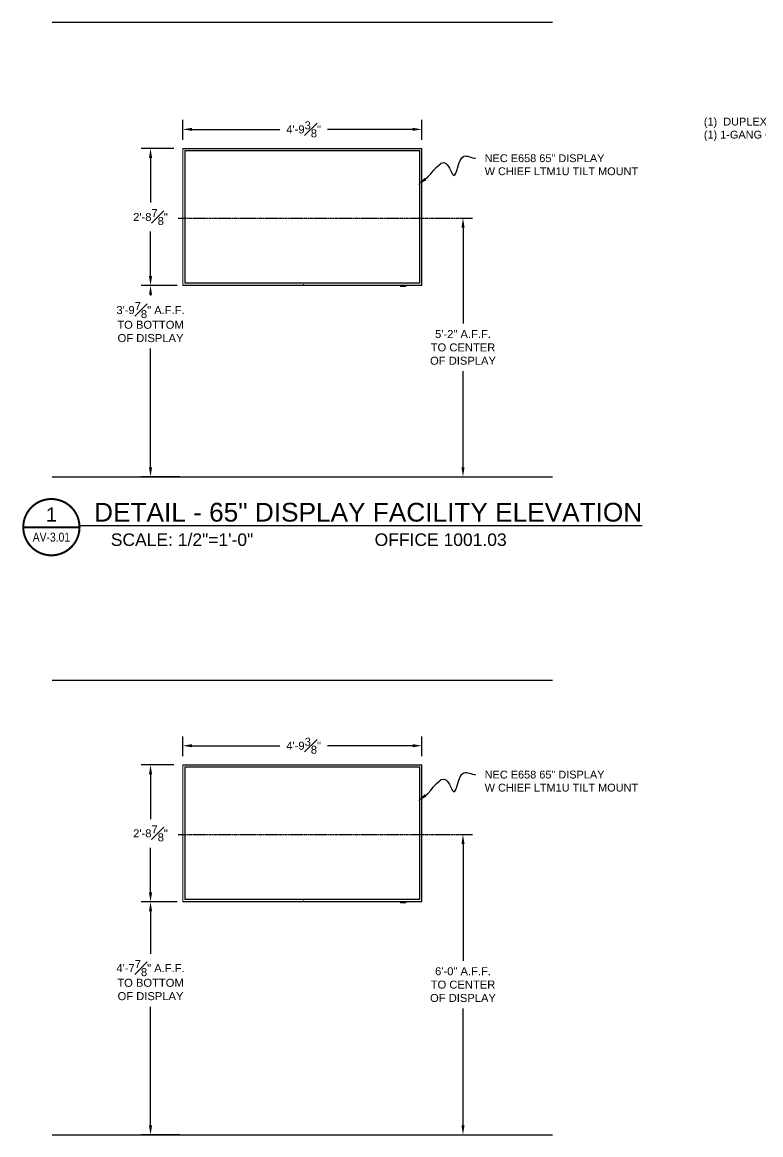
# Model space of a CAD drawing. Extents: x -382 to 1420, y -377 to 265.
# Drawn here: x -7.2 to 170, y -67.6 to 199.2 of the extents above; entities that cross this region are included whole.
import ezdxf
from ezdxf import colors
from ezdxf.entities.mleader import LeaderData, LeaderLine
from ezdxf.enums import TextEntityAlignment as Align
from ezdxf.math import Vec2, Vec3

# ---------------------------------------------------------------- set-up
doc = ezdxf.new("R2010")
doc.units = 0
doc.header["$MEASUREMENT"] = 0
doc.linetypes.add('CENTER4', pattern=[0.5625, 0.375, -0.0625, 0.0625, -0.0625])
doc.layers.get('0').update_dxf_attribs({"linetype": 'CONTINUOUS'})
doc.layers.get('DEFPOINTS').update_dxf_attribs({"color": 255, "linetype": 'CONTINUOUS'})
for name, color, linetype in [('AV-Anno-Iden', 154, 'CONTINUOUS'), ('AV-Detl-Obje', 84, 'CONTINUOUS'), ('AV-Elev-Dims', 14, 'CONTINUOUS'), ('AV-Elev-Wall', 160, 'CONTINUOUS'), ('AV-Sect-Dims', 14, 'CONTINUOUS')]:
    doc.layers.add(name, color=color, linetype=linetype)
doc.styles.add('NARROW', font='ARIALN.TTF')
doc.styles.get("Standard").update_dxf_attribs({"font": 'arial.ttf'})
doc.dimstyles.new('ARCH-24TO1', dxfattribs={"dimscale": 24, "dimtxt": 0.08, "dimasz": 0.09375, "dimexe": 0.09375, "dimexo": 0.09375, "dimgap": 0.0625, "dimtad": 0, "dimtih": 1, "dimtoh": 1, "dimdec": 3, "dimzin": 3, "dimdsep": 46, "dimlunit": 4, "dimtxsty": 'Standard', "dimcen": -0.0625, "dimclrd": 256, "dimclre": 256, "dimadec": 0, "dimazin": 0, "dimtfac": 1, "dimtdec": 3, "dimtmove": 0, "dimatfit": 3, "dimfxl": 1, "dimtfill": 1, "dimfrac": 1, "dimtolj": 1, "dimtzin": 0, "dimarcsym": 0})

# ---------------------------------------------------------------- blocks, each defined once
blk = doc.blocks.new('*D127')
at = {"layer": 'AV-Elev-Dims', "lineweight": -2, "transparency": 16777216}
for p, q in [((29.99999896868634, 136.0890922811491), (21.33857258264376, 136.0890922811491)), ((23.58857258264376, 133.8390922811491), (23.58857258264376, 133.6434500329262)), ((23.58857258264377, 92.4640922811492), (23.58857258264376, 120.9268879592563)), ((30.62499896868634, 90.2140922811492), (21.33857258264377, 90.2140922811492))]:
    blk.add_line(p, q, dxfattribs=at)
at = {"layer": 'AV-Elev-Dims', "transparency": 16777216}
for points in [[(23.21357258264376, 133.8390922811491), (23.96357258264376, 133.8390922811491), (23.58857258264376, 136.0890922811491)], [(23.21357258264377, 92.4640922811492), (23.96357258264377, 92.4640922811492), (23.58857258264377, 90.2140922811492)]]:
    blk.add_solid(points, dxfattribs=at)
at = {"layer": 'DEFPOINTS', "color": 0, "transparency": 16777216}
for p in [(32.24999896868634, 136.0890922811491), (23.58857258264377, 90.2140922811492), (32.87499896868634, 90.21409228114922)]:
    blk.add_point(p, dxfattribs=at)
at = {"layer": 'AV-Elev-Dims', "color": 0, "transparency": 16777216, "insert": (23.58857258264379, 127.2851689960912), "char_height": 1.92, "attachment_point": 5, "bg_fill": 3, "box_fill_scale": 1.25, "bg_fill_color": 256, "bg_fill_true_color": 13158600, "bg_fill_transparency": 0}
blk.add_mtext('\\A1;3\'-9{\\H1x;\\S7#8;}" A.F.F.\\PTO BOTTOM\\POF DISPLAY', dxfattribs=at)
blk = doc.blocks.new('*D128')
at = {"layer": 'AV-Elev-Dims', "lineweight": -2, "transparency": 16777216}
for p, q in [((29.1998117205177, 168.9176635400516), (21.33857258264393, 168.9176635400516)), ((23.58857258264394, 166.6676635400516), (23.58857258264394, 155.947607105689)), ((23.58857258264394, 138.3390922811491), (23.58857258264394, 149.0591487155117)), ((29.99999896868634, 136.0890922811491), (21.33857258264394, 136.0890922811491))]:
    blk.add_line(p, q, dxfattribs=at)
at = {"layer": 'AV-Elev-Dims', "transparency": 16777216}
for points in [[(23.21357258264394, 166.6676635400516), (23.96357258264394, 166.6676635400516), (23.58857258264393, 168.9176635400516)], [(23.21357258264394, 138.3390922811491), (23.96357258264394, 138.3390922811491), (23.58857258264394, 136.0890922811491)]]:
    blk.add_solid(points, dxfattribs=at)
at = {"layer": 'DEFPOINTS', "color": 0, "transparency": 16777216}
for p in [(23.58857258264393, 168.9176635400516), (31.4498117205177, 168.9176635400516), (32.24999896868634, 136.0890922811491)]:
    blk.add_point(p, dxfattribs=at)
at = {"layer": 'AV-Elev-Dims', "color": 0, "transparency": 16777216, "insert": (23.58857258264398, 152.5033779106003), "char_height": 1.92, "attachment_point": 5, "bg_fill": 3, "box_fill_scale": 1.25, "bg_fill_color": 256, "bg_fill_true_color": 13158600, "bg_fill_transparency": 0}
blk.add_mtext('\\A1;2\'-8{\\H1x;\\S7#8;}"', dxfattribs=at)
blk = doc.blocks.new('*D129')
at = {"layer": 'AV-Elev-Dims', "lineweight": -2, "transparency": 16777216}
for p, q in [((31.31201839964521, 171.0299396574581), (31.31201839964521, 175.7711966392911)), ((33.56201839964521, 173.5211966392911), (54.5806550467934, 173.5211966392911)), ((86.43803508835066, 173.5211966392911), (66.05257864843051, 173.5211966392911)), ((88.68803508835066, 171.0299396574434), (88.68803508835066, 175.7711966392911))]:
    blk.add_line(p, q, dxfattribs=at)
at = {"layer": 'AV-Elev-Dims', "transparency": 16777216}
for points in [[(33.56201839964521, 173.8961966392911), (33.56201839964521, 173.1461966392911), (31.31201839964521, 173.5211966392911)], [(86.43803508835066, 173.8961966392911), (86.43803508835066, 173.1461966392911), (88.68803508835066, 173.5211966392911)]]:
    blk.add_solid(points, dxfattribs=at)
at = {"layer": 'DEFPOINTS', "color": 0, "transparency": 16777216}
for p in [(88.68803508835066, 173.5211966392911), (31.31201839964521, 168.7799396574581), (88.68803508835066, 168.7799396574434)]:
    blk.add_point(p, dxfattribs=at)
at = {"layer": 'AV-Elev-Dims', "color": 0, "transparency": 16777216, "insert": (60.31661684761195, 173.5211966392911), "char_height": 1.92, "attachment_point": 5, "bg_fill": 3, "box_fill_scale": 1.25, "bg_fill_color": 256, "bg_fill_true_color": 13158600, "bg_fill_transparency": 0}
blk.add_mtext('\\A1;4\'-9{\\H1x;\\S3#8;}"', dxfattribs=at)
blk = doc.blocks.new('*D130')
at = {"layer": 'AV-Elev-Dims', "lineweight": -2, "transparency": 16777216}
for p, q in [((97.94783940857216, 152.214092281149), (100.7936492656057, 152.214092281149)), ((98.54364926560565, 149.964092281149), (98.54364926560565, 126.928444259321)), ((98.54364926560567, 92.46409228114923), (98.54364926560565, 115.4997403029772)), ((97.94783940857216, 90.21409228114923), (100.7936492656057, 90.21409228114923))]:
    blk.add_line(p, q, dxfattribs=at)
at = {"layer": 'AV-Elev-Dims', "transparency": 16777216}
for points in [[(98.16864926560565, 149.964092281149), (98.91864926560565, 149.964092281149), (98.54364926560565, 152.214092281149)], [(98.16864926560567, 92.46409228114923), (98.91864926560567, 92.46409228114923), (98.54364926560567, 90.21409228114923)]]:
    blk.add_solid(points, dxfattribs=at)
at = {"layer": 'DEFPOINTS', "color": 0, "transparency": 16777216}
for p in [(95.69783940857215, 152.214092281149), (95.69783940857215, 90.21409228114922), (98.54364926560567, 90.21409228114923)]:
    blk.add_point(p, dxfattribs=at)
at = {"layer": 'AV-Elev-Dims', "color": 0, "transparency": 16777216, "insert": (98.54364926560567, 121.2140922811491), "char_height": 1.92, "attachment_point": 5, "bg_fill": 3, "box_fill_scale": 1.25, "bg_fill_color": 256, "bg_fill_true_color": 13158600, "bg_fill_transparency": 0}
blk.add_mtext('\\A1;5\'-2" A.F.F.\\PTO CENTER\\POF DISPLAY', dxfattribs=at)
blk = doc.blocks.new('A$C935c6b96')
at = {"layer": 'AV-Detl-Obje', "lineweight": 0}
for points in [[(4.781478253335081e-07, 0.409449862605257), (0.06448086403885611, 0.4094220872936631), (0.06448086403885611, 32.96250391804185), (4.781478253335081e-07, 32.96250391804185), (4.781478253335081e-07, 0.4094220872936631, 0.4143145161355472), (0.1377937990203009, 0.2716426540769987), (0.1377937990203009, 0.3360813770006246), (57.2382238459808, 0.3360952646564073), (57.2382238459808, 0.2716565417327814), (0.1377382483970564, 0.2716565417327814)], [(0.1377382483970564, 33.03581685302326), (57.2382238459808, 33.03581685302326), (57.23827939660404, 33.10022780063527), (0.1377937990203009, 33.10022780063527), (0.1377937990203009, 33.03578907771164, 0.4136023112559747), (0.06459505722739323, 32.9626181112242)], [(0.5314810657097127, 0.8384951010007313, -0.4146151442740865), (0.5117744821259862, 0.8582155722074418), (0.4763609598295915, 0.8582155722074418), (0.4763470721737804, 32.56880276369658), (0.5117605944701893, 32.56880276369658)], [(0.5314255150865108, 32.62392286957673, 0.1259728610045888), (0.4966369373012469, 32.6149097809609), (0.4953870482790137, 32.61421539817078), (0.4935816530247052, 32.61282663259053), (0.4916373812123425, 32.61143786701028), (0.4899708625160457, 32.609910224872), (0.4885820969357866, 32.60852145929177), (0.4874710844715935, 32.60685494059545), (0.4871933313555417, 32.60657718747942), (0.4860823188913344, 32.60491066878311), (0.4852490595431931, 32.60324415008681), (0.4846935533110894, 32.6015776313905), (0.484138047079, 32.59977223613618), (0.483860293962934, 32.59810571743988), (0.483818630995529, 32.59646697405516), (0.483818630995529, 32.59577259126505), (0.483818630995529, 32.59438382568479), (0.4840963841115808, 32.59299506010454), (0.4843741372276327, 32.59160629452428), (0.4847907669017104, 32.59035640550206), (0.4850685200177622, 32.58980089926996), (0.48548514969184, 32.58841213368972), (0.4860406559239436, 32.58730112122551), (0.486735038714059, 32.58605123220327), (0.4872905449461626, 32.58480134318107), (0.4880960289827101, 32.58364866774946), (0.488234905540736, 32.58337091463342), (0.4885126586567736, 32.58295428495934), (0.4887904117728397, 32.58253765528525), (0.4890681648888773, 32.58225990216921), (0.4892070414469032, 32.58184327249514), (0.4893459180049291, 32.58184327249514), (0.4896236711209951, 32.58142664282107), (0.4899014242370328, 32.58101001314699), (0.4900403007950587, 32.58073226003093), (0.4903180539110963, 32.58045450691488), (0.4905958070271623, 32.58003787724081)], [(0.5117605944701893, 0.8582155722074418), (0.5117605944701893, 32.56873332541757, -0.4146151438342555), (0.5314255150865108, 32.58850934728034), (0.5314255150865108, 32.62392286957673), (56.84457824225879, 32.62395064488834), (56.84457824225879, 32.58853712259194), (0.5313838521191485, 32.58853712259194)], [(56.84452269163566, 32.5885232349182, -0.417253520303521), (56.86424316287513, 32.56873332541757), (56.86424316287513, 0.8582155722074418), (56.89971223579474, 0.8582850104864406), (56.89971223579474, 32.56880276369658), (56.86429871349834, 32.56880276369658)], [(56.89971223579474, 32.56880276369658, 0.1243422950505266), (56.89062970889988, 32.60364689210508), (56.88993532610976, 32.60475790456928), (56.88854656052951, 32.60670217638163), (56.88715779494926, 32.60864644819399), (56.885769029369, 32.61017409033225), (56.88424138723074, 32.61170173247052), (56.88271374509246, 32.61281274493473), (56.8822971154184, 32.61309049805078), (56.88076947328011, 32.61420151051499), (56.87910295458381, 32.61503476986313), (56.87729755932948, 32.61559027609523), (56.87563104063318, 32.61614578232734), (56.87382564537886, 32.61642353544339), (56.87225634027318, 32.61646519841078), (56.87156195748307, 32.61646519841078), (56.87017319190281, 32.61632632185275), (56.86878442632255, 32.61618744529473), (56.8673956607423, 32.61590969217869), (56.86614577172008, 32.6154930625046), (56.86559026548797, 32.61521530938855), (56.86420149990774, 32.61479867971448), (56.8629516108855, 32.61424317348238), (56.86170172186327, 32.61354879069225), (56.86059070939908, 32.61299328446015), (56.85947969693487, 32.612160025112)], [(57.37601716685327, 0.4094220872936631), (57.37601716685327, 32.96250391804185), (57.31159233158543, 32.96253169335344), (57.31159233158543, 0.409449862605257), (57.37603105450906, 0.409449862605257, -0.4143145161286906), (57.2382238459808, 0.2716565417327814)], [(0.4763609598295915, 0.8582155722074418, 0.1243422950142916), (0.485387936101219, 0.8233714437989477), (0.4860823188913344, 0.8222604313347546), (0.4874710844715935, 0.8203161595223918), (0.4888598500518526, 0.8185107642680691), (0.4903874921901092, 0.8168442455717724), (0.4917762577703684, 0.8153166034334873), (0.4933038999086392, 0.8142055909692942), (0.4937205295827312, 0.8140667144112683), (0.4952481717209878, 0.8129557019470752), (0.4969146904172987, 0.8121224425989197), (0.4987200856716214, 0.8114280598087902), (0.5005254809259441, 0.8108725535767007), (0.502191999622255, 0.8105948004606347), (0.5038307430069437, 0.8106225757722427), (0.5045251257970733, 0.8106225757722427), (0.505913891377304, 0.8107614523302686), (0.5073026569575632, 0.8109003288882946), (0.5085525459797964, 0.8111780820043464), (0.5099413115600413, 0.8115947116784099), (0.510496817792145, 0.8118724647944617), (0.511746706814364, 0.8122890944685395), (0.5129965958365972, 0.8128446007006431), (0.5142464848588162, 0.8135389834907727), (0.5154963738810352, 0.8140944897228763), (0.5166073863452425, 0.8147888725129917)], [(56.86429871352422, 0.8582711228306579, -0.4146151450402568), (56.84461990522617, 0.8385506515910919), (0.5314255150865108, 0.8385506515910919), (0.5313838521191485, 0.803164904606291), (56.84457824225879, 0.803164904606291), (56.84457824225879, 0.8385784269026857)], [(53.52958091454479, 0.2716565417327814), (53.51372121161833, 0.01180461401210664), (53.51372121161833, 1.065799750676888e-07), (52.22022495017293, 1.065799608568341e-07), (52.22022495017293, 0.01180461401210664), (53.51372121161833, 0.01180461401210664), (53.52552571905046, 0.01111023122197707, -0.3955055225819207), (53.51372121161833, 1.065799750676888e-07)], [(56.84457824225879, 0.803164904606291, 0.1219806084823953), (56.87936682004405, 0.8121085549431086), (56.88061670906629, 0.8129418142912641), (56.88256098087864, 0.8141917033134831), (56.88436637613296, 0.8155804688937422), (56.88603289482927, 0.8171081110320131), (56.8874216604095, 0.8186357531702839), (56.88867154943173, 0.820163395308569), (56.88881042598976, 0.8204411484246208), (56.88992143845397, 0.8221076671209175), (56.89075469780211, 0.8237741858172143), (56.89144908059222, 0.825579581071537), (56.89186571026632, 0.8272460997678479), (56.89214346338237, 0.8289126184641447), (56.89228233994039, 0.8305791371604414, 0.1419412758318351), (56.88794939132062, 0.8434668817386921)]]:
    blk.add_lwpolyline(points, format="xyb", dxfattribs=at)
for points in [[(0.01267990789551732, 0.409449862605257, 0.4143529259517671), (0.1377937990203009, 0.2844054097594864), (57.2382238459808, 0.2844054097594864, 0.4143529259829881), (57.3633377371056, 0.409449862605257), (57.3633377371056, 32.96253169335344, 0.4143529259660432), (57.2382238459808, 33.08754837088757), (0.1377382483970564, 33.08754837088757, 0.4143529259648845), (0.01267990789551732, 32.96250391804185)], [(0.4877627252434422, 0.8582155722074418, 0.4144113327593321), (0.5314255150865108, 0.814552782364359), (56.84457824225879, 0.814552782364359, 0.4144113327684061), (56.88825491975764, 0.8582155722074418), (56.88825491975764, 32.56873332541757, 0.4140078010153262), (56.84457824225879, 32.61253499181869), (0.5313838521191485, 32.61253499181869, 0.4149434614848287), (0.4877627252434422, 32.56880276369658)]]:
    blk.add_lwpolyline(points, format="xyb", close=True, dxfattribs=at)
for points in [[(56.80556781710955, 32.5290562927898), (0.5704220525799713, 32.5290562927898), (0.5704220525799713, 0.8979759307700022)], [(56.80559559242116, 32.5290562927898), (56.80559559242116, 0.8979759307700022)], [(0.5704220525799713, 0.8979620431142052), (56.80556781710955, 0.8979620431142052)], [(52.19244963856791, 0.2716565417327956), (52.20842044274079, 0.01112411887777398), (52.22022495017291, 0.01181850166790355)], [(52.22022495017293, 0.01180461401210664), (52.20439302255808, 0.2716426540769845)], [(52.43790006722141, 0.04734312521070194), (52.60316317127123, 0.04734312521070194)], [(52.43795561784459, 0.04734312521070194), (52.60321872189442, 0.04734312521070194), (52.60321872189442, 0.110254205996057)], [(52.96146469097589, 0.263796128548563), (52.57955415640697, 0.263796128548563)], [(52.57962359468598, 0.263796128548563), (52.57962359468598, 0.1456121776692356)], [(52.57962359468598, 0.1456677282924517), (52.9615341292549, 0.1456677282924517)], [(52.60321872189442, 0.1102680936518681), (52.60321872189442, 0.04735701286651306)], [(52.96146469097589, 0.1456677282924517), (52.96146469097589, 0.2638516791717791)], [(53.07559344636086, 0.1456677282924517), (53.07559344636086, 0.2638516791717791)], [(53.31182247156148, 0.263796128548563), (53.07559344636086, 0.263796128548563), (53.07559344636086, 0.1456121776692356)], [(53.31185024687309, 0.263796128548563), (53.07562122167248, 0.263796128548563)], [(53.54145486025594, 0.2716565417327814), (53.52548405608307, 0.01112411887777398)]]:
    blk.add_lwpolyline(points, dxfattribs=at)
for points in [[(52.43790006722141, 0.04735701286651306), (52.43790006722141, 0.1102680936518681)], [(52.43795561784459, 0.1102680936518681), (52.60321872189442, 0.1102680936518681)], [(53.31182247156148, 0.1456677282924517), (53.07559344636086, 0.1456677282924517)], [(53.31185024687309, 0.2638516791717791), (53.31185024687309, 0.1456677282924517)]]:
    blk.add_lwpolyline(points, close=True, dxfattribs=at)
for centre, radius, start, end in [((0.1377700615951767, 32.96248599250058), 0.1377418101800673, 89.99012606062541, 180.0098739398026), ((56.89787212143823, 32.55581780513627), 0.06823724302356701, 124.2803078363589, 128.0360627126099), ((57.23827535870012, 32.96252765545171), 0.1377418101985194, 359.9901260669739, 90.00987393212478), ((57.23824661590882, 32.96248502500009), 0.07334571810992092, 0.0147587561249642, 89.9852412457345), ((0.1378265797072658, 0.4094687556372492), 0.07334571810173013, 180.014758748502, 269.9852412521294), ((0.4782149661261315, 0.8712005247113979), 0.06823723560618598, 304.2803077281726, 308.0360630126185), ((29.04318337906913, 0.5700431547430469), 0.08281209912757098, 174.8403845157609, 265.3940963539296), ((52.2202469044001, 0.01186352747257047), 0.01184955359704317, 183.5775637179502, 269.8938453443052), ((56.8595769057209, 0.8245935537618436), 0.03408415578925411, 33.5670467097916, 40.90262151043459), ((57.2382049529501, 0.4094270926599535), 0.07334571809265342, 270.0147587474976, 359.9852412592193)]:
    blk.add_arc(centre, radius, start, end, dxfattribs=at)
blk = doc.blocks.new('marker')
at = {"const_width": 0.02}
blk.add_lwpolyline([(-0.28125, 0, 1), (0.28125, 0, 1)], format="xyb", close=True, dxfattribs=at)
blk.add_lwpolyline([(-0.28125, 0), (0.28125, 0)], dxfattribs=at)
at = {"linetype": 'Continuous'}
for tag, p, height in [('%%UTITLE', (0.2812642336347553, 0.05575566178515312), 0.1875), ('SCALE', (0.59375, -0.1875), 0.125)]:
    blk.add_attdef(tag, p, '', height=height, dxfattribs=at)
blk.add_attdef('DETAIL', text='', height=0.140625).set_placement((0, 0.05606899921847752), align=Align.CENTER)
at = {"style": 'NARROW'}
blk.add_attdef('DRAWING', text='', height=0.09, dxfattribs=at).set_placement((0, -0.09958596642537798), align=Align.MIDDLE_CENTER)
blk = doc.blocks.new('*D145')
at = {"layer": 'AV-Elev-Dims', "lineweight": -2, "transparency": 16777216}
for p, q in [((29.99999896868635, -11.74932278921245), (21.3385725826438, -11.74932278921245)), ((23.5885725826438, -13.99932278921245), (23.58857258264381, -24.19496503743538)), ((23.58857258264381, -65.37432278921237), (23.58857258264381, -36.91152711110523)), ((30.62499896868634, -67.62432278921237), (21.33857258264381, -67.62432278921237))]:
    blk.add_line(p, q, dxfattribs=at)
at = {"layer": 'AV-Elev-Dims', "transparency": 16777216}
for points in [[(23.2135725826438, -13.99932278921245), (23.9635725826438, -13.99932278921245), (23.5885725826438, -11.74932278921245)], [(23.21357258264381, -65.37432278921237), (23.96357258264381, -65.37432278921237), (23.58857258264381, -67.62432278921237)]]:
    blk.add_solid(points, dxfattribs=at)
at = {"layer": 'DEFPOINTS', "color": 0, "transparency": 16777216}
for p in [(32.24999896868634, -11.74932278921245), (23.58857258264381, -67.62432278921237), (32.87499896868634, -67.62432278921236)]:
    blk.add_point(p, dxfattribs=at)
at = {"layer": 'AV-Elev-Dims', "color": 0, "transparency": 16777216, "insert": (23.58857258264379, -30.55324607427031), "char_height": 1.92, "attachment_point": 5, "bg_fill": 3, "box_fill_scale": 1.25, "bg_fill_color": 256, "bg_fill_true_color": 13158600, "bg_fill_transparency": 0}
blk.add_mtext('\\A1;4\'-7{\\H1x;\\S7#8;}" A.F.F.\\PTO BOTTOM\\POF DISPLAY', dxfattribs=at)
blk = doc.blocks.new('*D146')
at = {"layer": 'AV-Elev-Dims', "lineweight": -2, "transparency": 16777216}
for p, q in [((29.1998117205177, 21.07924846969002), (21.33857258264394, 21.07924846969002)), ((23.58857258264394, 18.82924846969002), (23.58857258264394, 8.109192035327464)), ((23.58857258264395, -9.499322789212448), (23.58857258264394, 1.22073364515011)), ((29.99999896868635, -11.74932278921245), (21.33857258264395, -11.74932278921245))]:
    blk.add_line(p, q, dxfattribs=at)
at = {"layer": 'AV-Elev-Dims', "transparency": 16777216}
for points in [[(23.21357258264394, 18.82924846969002), (23.96357258264394, 18.82924846969002), (23.58857258264394, 21.07924846969002)], [(23.21357258264395, -9.499322789212448), (23.96357258264395, -9.499322789212448), (23.58857258264395, -11.74932278921245)]]:
    blk.add_solid(points, dxfattribs=at)
at = {"layer": 'DEFPOINTS', "color": 0, "transparency": 16777216}
for p in [(23.58857258264394, 21.07924846969002), (31.4498117205177, 21.07924846969002), (32.24999896868634, -11.74932278921245)]:
    blk.add_point(p, dxfattribs=at)
at = {"layer": 'AV-Elev-Dims', "color": 0, "transparency": 16777216, "insert": (23.58857258264394, 4.664962840238778), "char_height": 1.92, "attachment_point": 5, "bg_fill": 3, "box_fill_scale": 1.25, "bg_fill_color": 256, "bg_fill_true_color": 13158600, "bg_fill_transparency": 0}
blk.add_mtext('\\A1;2\'-8{\\H1x;\\S7#8;}"', dxfattribs=at)
blk = doc.blocks.new('*D147')
at = {"layer": 'AV-Elev-Dims', "lineweight": -2, "transparency": 16777216}
for p, q in [((31.31201839964521, 23.19152458709661), (31.31201839964521, 27.93278156892961)), ((88.68803508835066, 23.19152458708189), (88.68803508835066, 27.93278156892961)), ((33.56201839964521, 25.68278156892961), (54.5806550467934, 25.68278156892961)), ((86.43803508835066, 25.68278156892961), (66.05257864843051, 25.68278156892961))]:
    blk.add_line(p, q, dxfattribs=at)
at = {"layer": 'AV-Elev-Dims', "transparency": 16777216}
for points in [[(33.56201839964521, 26.05778156892961), (33.56201839964521, 25.30778156892961), (31.31201839964521, 25.68278156892961)], [(86.43803508835066, 26.05778156892961), (86.43803508835066, 25.30778156892961), (88.68803508835066, 25.68278156892961)]]:
    blk.add_solid(points, dxfattribs=at)
at = {"layer": 'DEFPOINTS', "color": 0, "transparency": 16777216}
for p in [(88.68803508835066, 25.68278156892961), (31.31201839964521, 20.94152458709661), (88.68803508835066, 20.94152458708189)]:
    blk.add_point(p, dxfattribs=at)
at = {"layer": 'AV-Elev-Dims', "color": 0, "transparency": 16777216, "insert": (60.31661684761195, 25.68278156892961), "char_height": 1.92, "attachment_point": 5, "bg_fill": 3, "box_fill_scale": 1.25, "bg_fill_color": 256, "bg_fill_true_color": 13158600, "bg_fill_transparency": 0}
blk.add_mtext('\\A1;4\'-9{\\H1x;\\S3#8;}"', dxfattribs=at)
blk = doc.blocks.new('*D148')
at = {"layer": 'AV-Elev-Dims', "lineweight": -2, "transparency": 16777216}
for p, q in [((97.94783940857216, 4.375677210787446), (100.7936492656057, 4.375677210787447)), ((98.54364926560571, 2.125677210787446), (98.54364926560571, -25.90997081104056)), ((98.54364926560572, -65.37432278921234), (98.54364926560572, -37.33867476738435)), ((97.94783940857216, -67.62432278921234), (100.7936492656057, -67.62432278921234))]:
    blk.add_line(p, q, dxfattribs=at)
at = {"layer": 'AV-Elev-Dims', "transparency": 16777216}
for points in [[(98.16864926560571, 2.125677210787446), (98.91864926560571, 2.125677210787446), (98.54364926560571, 4.375677210787447)], [(98.16864926560572, -65.37432278921234), (98.91864926560572, -65.37432278921234), (98.54364926560572, -67.62432278921234)]]:
    blk.add_solid(points, dxfattribs=at)
at = {"layer": 'DEFPOINTS', "color": 0, "transparency": 16777216}
for p in [(95.69783940857215, 4.375677210787446), (95.69783940857215, -67.62432278921236), (98.54364926560572, -67.62432278921234)]:
    blk.add_point(p, dxfattribs=at)
at = {"layer": 'AV-Elev-Dims', "color": 0, "transparency": 16777216, "insert": (98.54364926560568, -31.62432278921247), "char_height": 1.92, "attachment_point": 5, "bg_fill": 3, "box_fill_scale": 1.25, "bg_fill_color": 256, "bg_fill_true_color": 13158600, "bg_fill_transparency": 0}
blk.add_mtext('\\A1;6\'-0" A.F.F.\\PTO CENTER\\POF DISPLAY', dxfattribs=at)

msp = doc.modelspace()

# ---------------------------------------------------------------- linework, layer by layer
at = {"layer": 'AV-Elev-Wall'}
for points in [[(-1.031313672683609e-06, 199.2140922811492), (119.9999989686863, 199.2140922811492)], [(-1.031313672683609e-06, 90.21409228114919), (119.9999989686863, 90.21409228114919)], [(-1.031313672683609e-06, 41.37567721078767), (119.9999989686863, 41.37567721078767)], [(-1.031313672683609e-06, -67.62432278921233), (119.9999989686863, -67.62432278921233)]]:
    msp.add_lwpolyline(points, dxfattribs=at)

# ---------------------------------------------------------------- block references
at = {"layer": 'AV-Anno-Iden', "xscale": 24, "yscale": 24, "zscale": 24}
msp.add_blockref('marker', (-0.1908056758092016, 78.1055038514744), dxfattribs=at).add_auto_attribs({'DETAIL': '1', 'DRAWING': 'AV-3.01', '%%UTITLE': '%%u  DETAIL - 65" DISPLAY FACILITY ELEVATION', 'SCALE': 'SCALE: 1/2"=1\'-0"                         OFFICE 1001.03'})

# ---------------------------------------------------------------- next in the draw order: dimensions: what is measured, and where the dimension line sits
at = {"layer": 'AV-Elev-Dims'}
for base, p1, p2, picture, middle in [((23.58857258264377, 90.2140922811492), (32.24999896868633, 136.0890922811491), (32.87499896868633, 90.21409228114919), '*D127', (23.58857258264379, 127.2851689960912)), ((23.58857258264381, -67.62432278921237), (32.24999896868633, -11.74932278921244), (32.87499896868633, -67.62432278921233), '*D145', (23.58857258264379, -30.55324607427031))]:
    dim = msp.add_linear_dim(base=base, p1=p1, p2=p2, angle=90, text='<> A.F.F.\\PTO BOTTOM\\POF DISPLAY', dimstyle='ARCH-24TO1', dxfattribs=at)
    dim.commit()
    dim.dimension.update_dxf_attribs({"geometry": picture, "text_midpoint": middle, "dimtype": 160})

# ---------------------------------------------------------------- next in the draw order: dimensions: what is measured, and where the dimension line sits
for base, p1, p2, picture, middle in [((23.58857258264393, 168.9176635400516), (32.24999896868633, 136.0890922811491), (31.44981172051769, 168.9176635400515), '*D128', (23.58857258264398, 152.5033779106003)), ((23.58857258264394, 21.07924846969002), (32.24999896868633, -11.74932278921244), (31.44981172051769, 21.07924846969001), '*D146', (23.58857258264394, 4.664962840238778))]:
    dim = msp.add_linear_dim(base=base, p1=p1, p2=p2, angle=90, dimstyle='ARCH-24TO1', dxfattribs=at)
    dim.commit()
    dim.dimension.update_dxf_attribs({"geometry": picture, "text_midpoint": middle})

# ---------------------------------------------------------------- next in the draw order: linework, layer by layer
at = {"layer": 'AV-Elev-Dims', "linetype": 'CENTER4'}
for points in [[(30.24422655749993, 152.214092281149), (100.9151564402479, 152.214092281149)], [(30.24422655749993, 4.375677210787444), (100.9151564402479, 4.375677210787444)]]:
    msp.add_lwpolyline(points, dxfattribs=at)

# ---------------------------------------------------------------- next in the draw order: dimensions: what is measured, and where the dimension line sits
at = {"layer": 'AV-Elev-Dims'}
for base, p1, p2, picture, middle in [((88.68803508835066, 173.5211966392911), (31.31201839964521, 168.7799396574581), (88.68803508835066, 168.7799396574434), '*D129', (60.31661684761195, 173.5211966392911)), ((88.68803508835066, 25.68278156892961), (31.31201839964521, 20.94152458709661), (88.68803508835066, 20.94152458708189), '*D147', (60.31661684761195, 25.68278156892961))]:
    dim = msp.add_linear_dim(base=base, p1=p1, p2=p2, dimstyle='ARCH-24TO1', dxfattribs=at)
    dim.commit()
    dim.dimension.update_dxf_attribs({"geometry": picture, "text_midpoint": middle, "dimtype": 160})

# ---------------------------------------------------------------- next in the draw order: block references
at = {"layer": 'AV-Detl-Obje', "lineweight": 0}
for p in [(31.31201792149739, 135.8174357394163), (31.31201792149739, -12.02097933094524)]:
    msp.add_blockref('A$C935c6b96', p, dxfattribs=at)

# ---------------------------------------------------------------- next in the draw order: dimensions: what is measured, and where the dimension line sits
at = {"layer": 'AV-Elev-Dims'}
for base, p1, p2, picture, middle in [((98.54364926560567, 90.21409228114923), (95.69783940857212, 152.214092281149), (95.69783940857212, 90.21409228114919), '*D130', (98.54364926560567, 121.2140922811491)), ((98.54364926560572, -67.62432278921234), (95.69783940857212, 4.375677210787444), (95.69783940857212, -67.62432278921233), '*D148', (98.54364926560568, -31.62432278921247))]:
    dim = msp.add_linear_dim(base=base, p1=p1, p2=p2, angle=90, text='<> A.F.F.\\PTO CENTER\\POF DISPLAY', dimstyle='ARCH-24TO1', dxfattribs=at)
    dim.commit()
    dim.dimension.update_dxf_attribs({"geometry": picture, "text_midpoint": middle})

# ---------------------------------------------------------------- next in the draw order: leaders
ml = msp.add_multileader_mtext('Standard', dxfattribs=at)
ml.set_content('NEC E658 65" DISPLAY\\PW CHIEF LTM1U TILT MOUNT', color=256)
ml.set_leader_properties()
ml.build(insert=Vec2(0, 0))
ml.multileader.update_dxf_attribs({"leader_type": 2, "dogleg_length": 0.36, "arrow_head_size": 2.25, "scale": 24})
ctx = ml.context
ctx.base_point, ctx.scale, ctx.char_height, ctx.arrow_head_size, ctx.landing_gap_size, ctx.plane_origin = Vec3(101.5776291835143, 166.585802707615), 24, 1.875, 2.25, 2.16, Vec3(87.12499896868633, 162.2657482075339)
notes = []
notes.append((ctx, [(0, (1, 1, 0), (92.93762918351433, 166.585802707615), (1, 0), 8.64, [(0, [(87.74999896868633, 160.2657482075339), (94.46310627351784, 165.3217917353012), (96.36031215183868, 162.477766957223), (98.7318200195158, 167.0598065963026)], 0, [])])]))
ctx.mtext.insert, ctx.mtext.width, ctx.mtext.flow_direction = Vec3(103.7376291835143, 167.5392900882426), 39.13743439705786, 5
ml = msp.add_multileader_mtext('Standard', dxfattribs=at)
ml.set_content('NEC E658 65" DISPLAY\\PW CHIEF LTM1U TILT MOUNT', color=256)
ml.set_leader_properties()
ml.build(insert=Vec2(0, 0))
ml.multileader.update_dxf_attribs({"leader_type": 2, "dogleg_length": 0.36, "arrow_head_size": 2.25, "scale": 24})
ctx = ml.context
ctx.base_point, ctx.scale, ctx.char_height, ctx.arrow_head_size, ctx.landing_gap_size, ctx.plane_origin = Vec3(101.5776291835143, 18.7473876372535), 24, 1.875, 2.25, 2.16, Vec3(87.12499896868633, 4.427333137172354)
notes.append((ctx, [(0, (1, 1, 0), (92.93762918351433, 18.7473876372535), (1, 0), 8.64, [(0, [(87.74999896868633, 12.42733313717235), (94.46310627351784, 17.48337666493967), (96.36031215183868, 14.6393518868615), (98.7318200195158, 19.22139152594104)], 0, [])])]))
ctx.mtext.insert, ctx.mtext.width, ctx.mtext.flow_direction = Vec3(103.7376291835143, 19.70087501788106), 39.13743439705786, 5
for ctx, leaders in notes:
    for number, flags, end, landing, length, lines in leaders:
        leader = LeaderData()
        leader.index, (leader.has_last_leader_line, leader.has_dogleg_vector, leader.attachment_direction) = number, flags
        leader.last_leader_point, leader.dogleg_vector, leader.dogleg_length = Vec3(end), Vec3(landing), length
        for number, points, colour, breaks in lines:
            line = LeaderLine()
            line.index, line.vertices, line.color, line.breaks = number, Vec3.list(points), colors.encode_raw_color(colour), breaks
            leader.lines.append(line)
        ctx.leaders.append(leader)

# ---------------------------------------------------------------- next in the draw order: leaders
at = {"layer": 'AV-Sect-Dims'}
ml = msp.add_multileader_mtext('Standard', dxfattribs=at)
ml.set_content('\\A1;(1)  DUPLEX OUTLET\\P(1) 1-GANG CATV BY OTHERS', color=256)
ml.set_leader_properties()
ml.build(insert=Vec2(0, 0))
ml.multileader.update_dxf_attribs({"leader_type": 2, "dogleg_length": 0.36, "arrow_head_size": 2.25, "scale": 24})
ctx = ml.context
ctx.base_point, ctx.scale, ctx.char_height, ctx.arrow_head_size, ctx.landing_gap_size, ctx.plane_origin = Vec3(154.1476387314876, 175.1063639162893), 24, 1.875, 2.25, 2.16, Vec3(217.6706560545857, 167.6388245976387)
notes = []
notes.append((ctx, [(0, (1, 1, 0), (204.3620725650483, 175.1063639162893), (-1, 0), 8.64, [(0, [(213.4375784145948, 165.9748235682983), (201.6229131541489, 170.784003647438), (200.2583360443016, 170.9902060331846), (200.5678837233093, 174.650303807263)], 0, [])])]))
ctx.mtext.insert, ctx.mtext.flow_direction = Vec3(156.3076387314876, 176.3194863583084), 5
ctx.mtext.has_bg_fill, ctx.mtext.bg_color, ctx.mtext.bg_scale_factor, ctx.mtext.bg_transparency, ctx.mtext.use_window_bg_color = 1, -1027028792, 1.5, 0, 1
for ctx, leaders in notes:
    for number, flags, end, landing, length, lines in leaders:
        leader = LeaderData()
        leader.index, (leader.has_last_leader_line, leader.has_dogleg_vector, leader.attachment_direction) = number, flags
        leader.last_leader_point, leader.dogleg_vector, leader.dogleg_length = Vec3(end), Vec3(landing), length
        for number, points, colour, breaks in lines:
            line = LeaderLine()
            line.index, line.vertices, line.color, line.breaks = number, Vec3.list(points), colors.encode_raw_color(colour), breaks
            leader.lines.append(line)
        ctx.leaders.append(leader)

doc.saveas('drawing.dxf')
